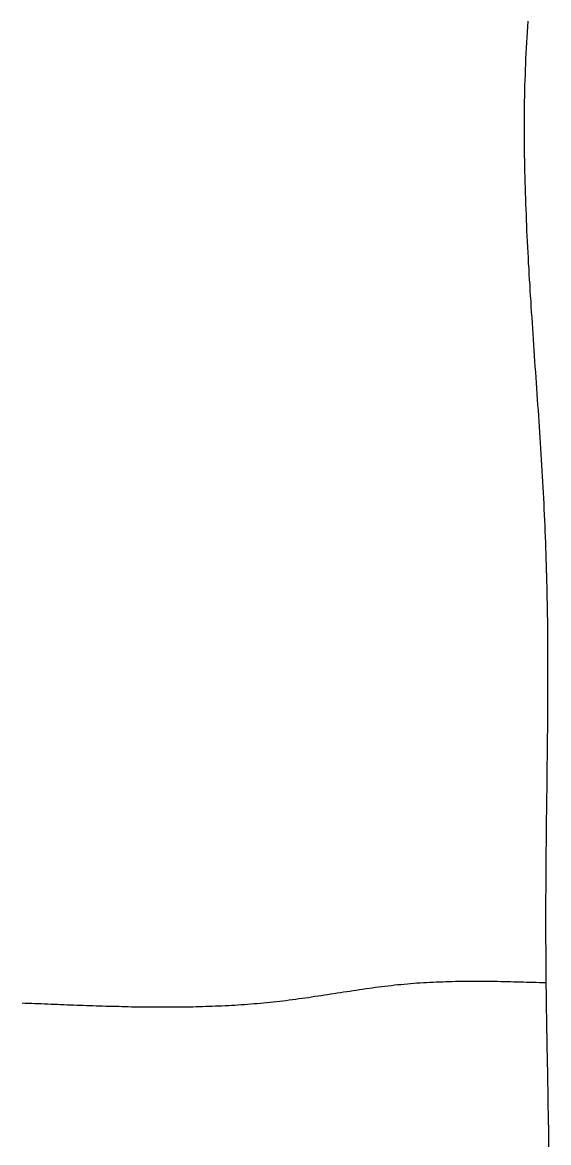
# Model space of a CAD drawing. Extents: x 443 to 1217, y -1921 to -677.
# Drawn here: x 539.77 to 544.32, y -1012.55 to -1002.88 of the extents above; entities that cross this region are included whole.
import ezdxf

# ---------------------------------------------------------------- set-up
doc = ezdxf.new("R2010")
doc.units = 0
doc.header["$MEASUREMENT"] = 0
doc.layers.add('1', color=7, linetype='CONTINUOUS')
doc.layers.add('3', color=8, linetype='CONTINUOUS')

msp = doc.modelspace()

# ---------------------------------------------------------------- linework, layer by layer
at = {"layer": '1', "color": 7}
for p, q in [((542.5728, -1011.2486), (542.6001, -1011.2454)), ((542.6001, -1011.2454), (542.6284, -1011.241)), ((542.6284, -1011.241), (542.6557, -1011.2367)), ((542.6557, -1011.2367), (542.6829, -1011.2323)), ((542.6829, -1011.2323), (542.7102, -1011.229)), ((542.7102, -1011.229), (542.7385, -1011.2247)), ((542.7385, -1011.2247), (542.7657, -1011.2203)), ((542.7657, -1011.2203), (542.793, -1011.217)), ((542.793, -1011.217), (542.8213, -1011.2127)), ((542.8213, -1011.2127), (542.8486, -1011.2094)), ((542.8486, -1011.2094), (542.8758, -1011.2061)), ((542.8758, -1011.2061), (542.9031, -1011.2029)), ((542.9031, -1011.2029), (542.9314, -1011.1996)), ((542.9314, -1011.1996), (542.9586, -1011.1963)), ((542.9586, -1011.1963), (542.9859, -1011.1931)), ((542.9859, -1011.1931), (543.0142, -1011.1898)), ((543.0142, -1011.1898), (543.0415, -1011.1876)), ((543.0415, -1011.1876), (543.0698, -1011.1854)), ((543.0698, -1011.1854), (543.097, -1011.1822)), ((543.097, -1011.1822), (543.1243, -1011.18)), ((543.1243, -1011.18), (543.1526, -1011.1778)), ((543.1526, -1011.1778), (543.1799, -1011.1756)), ((543.1799, -1011.1756), (543.2082, -1011.1745)), ((543.2082, -1011.1745), (543.2355, -1011.1724)), ((543.2355, -1011.1724), (543.2627, -1011.1713)), ((543.2627, -1011.1713), (543.291, -1011.1691)), ((543.291, -1011.1691), (543.3183, -1011.168)), ((543.3183, -1011.168), (543.3466, -1011.1669)), ((543.3466, -1011.1669), (543.3739, -1011.1658)), ((543.3739, -1011.1658), (543.4022, -1011.1647)), ((543.4022, -1011.1647), (543.4294, -1011.1636)), ((543.4294, -1011.1636), (543.4578, -1011.1625)), ((543.4578, -1011.1625), (543.485, -1011.1625)), ((543.485, -1011.1625), (543.5134, -1011.1615)), ((543.5134, -1011.1615), (543.5406, -1011.1615)), ((543.5406, -1011.1615), (543.5689, -1011.1604)), ((543.5689, -1011.1604), (543.5962, -1011.1604)), ((543.5962, -1011.1604), (543.6245, -1011.1604)), ((543.6245, -1011.1604), (543.6518, -1011.1604)), ((543.6518, -1011.1604), (543.6801, -1011.1604)), ((543.6801, -1011.1604), (543.7084, -1011.1604)), ((543.7084, -1011.1604), (543.7357, -1011.1604)), ((543.7357, -1011.1604), (543.764, -1011.1604)), ((543.764, -1011.1604), (543.7913, -1011.1604)), ((543.7913, -1011.1604), (543.8196, -1011.1615)), ((543.8196, -1011.1615), (543.8468, -1011.1615)), ((543.8468, -1011.1615), (543.8752, -1011.1615)), ((543.8752, -1011.1615), (543.9035, -1011.1625)), ((543.9035, -1011.1625), (543.9308, -1011.1625)), ((543.9308, -1011.1625), (543.9591, -1011.1636)), ((543.9591, -1011.1636), (543.9863, -1011.1636)), ((543.9863, -1011.1636), (544.0147, -1011.1647)), ((544.0147, -1011.1647), (544.043, -1011.1658)), ((544.043, -1011.1658), (544.0703, -1011.1658)), ((544.0703, -1011.1658), (544.0986, -1011.1669)), ((544.0986, -1011.1669), (544.1258, -1011.168)), ((544.1258, -1011.168), (544.1542, -1011.168)), ((544.1542, -1011.168), (544.1825, -1011.1691)), ((544.1825, -1011.1691), (544.2098, -1011.1702)), ((544.2098, -1011.1702), (544.2381, -1011.1713)), ((544.2381, -1011.1713), (544.2653, -1011.1713)), ((544.2653, -1011.1713), (544.2937, -1011.1724)), ((541.8557, -1011.3467), (541.883, -1011.3435)), ((541.883, -1011.3435), (541.9113, -1011.3413)), ((541.9113, -1011.3413), (541.9386, -1011.338)), ((541.9386, -1011.338), (541.9669, -1011.3358)), ((541.9669, -1011.3358), (541.9941, -1011.3326)), ((541.9941, -1011.3326), (542.0214, -1011.3293)), ((542.0214, -1011.3293), (542.0497, -1011.326)), ((542.0497, -1011.326), (542.077, -1011.3217)), ((542.077, -1011.3217), (542.1042, -1011.3184)), ((542.1042, -1011.3184), (542.1326, -1011.3151)), ((542.1326, -1011.3151), (542.1598, -1011.3108)), ((542.1598, -1011.3108), (542.187, -1011.3075)), ((542.187, -1011.3075), (542.2154, -1011.3031)), ((542.2154, -1011.3031), (542.2426, -1011.2999)), ((542.2426, -1011.2999), (542.2699, -1011.2955)), ((542.2699, -1011.2955), (542.2971, -1011.2911)), ((542.2971, -1011.2911), (542.3255, -1011.2868)), ((542.3255, -1011.2868), (542.3527, -1011.2835)), ((542.3527, -1011.2835), (542.3799, -1011.2792)), ((542.3799, -1011.2792), (542.4083, -1011.2748)), ((542.4083, -1011.2748), (542.4355, -1011.2704)), ((542.4355, -1011.2704), (542.4628, -1011.2661)), ((542.4628, -1011.2661), (542.49, -1011.2617)), ((542.49, -1011.2617), (542.5183, -1011.2574)), ((542.5183, -1011.2574), (542.5456, -1011.253)), ((542.5456, -1011.253), (542.5728, -1011.2486)), ((539.7687, -1011.3478), (539.796, -1011.3489)), ((539.796, -1011.3489), (539.8243, -1011.35)), ((539.8243, -1011.35), (539.8526, -1011.3511)), ((539.8526, -1011.3511), (539.8799, -1011.3522)), ((539.8799, -1011.3522), (539.9082, -1011.3533)), ((539.9082, -1011.3533), (539.9355, -1011.3544)), ((539.9355, -1011.3544), (539.9638, -1011.3554)), ((539.9638, -1011.3554), (539.991, -1011.3565)), ((539.991, -1011.3565), (540.0194, -1011.3576)), ((540.0194, -1011.3576), (540.0466, -1011.3587)), ((540.0466, -1011.3587), (540.075, -1011.3598)), ((540.075, -1011.3598), (540.1022, -1011.3609)), ((540.1022, -1011.3609), (540.1305, -1011.362)), ((540.1305, -1011.362), (540.1578, -1011.3631)), ((540.1578, -1011.3631), (540.1861, -1011.3642)), ((540.1861, -1011.3642), (540.2134, -1011.3653)), ((540.2134, -1011.3653), (540.2417, -1011.3663)), ((540.2417, -1011.3663), (540.269, -1011.3674)), ((540.269, -1011.3674), (540.2973, -1011.3685)), ((540.2973, -1011.3685), (540.3245, -1011.3696)), ((540.3245, -1011.3696), (540.3529, -1011.3696)), ((540.3529, -1011.3696), (540.3801, -1011.3707)), ((540.3801, -1011.3707), (540.4084, -1011.3718)), ((540.4084, -1011.3718), (540.4357, -1011.3729)), ((540.4357, -1011.3729), (540.464, -1011.374)), ((540.464, -1011.374), (540.4924, -1011.3751)), ((540.4924, -1011.3751), (540.5196, -1011.3751)), ((540.5196, -1011.3751), (540.5479, -1011.3761)), ((540.5479, -1011.3761), (540.5752, -1011.3772)), ((540.5752, -1011.3772), (540.6035, -1011.3772)), ((540.6035, -1011.3772), (540.6308, -1011.3783)), ((540.6308, -1011.3783), (540.6591, -1011.3794)), ((540.6591, -1011.3794), (540.6864, -1011.3794)), ((540.6864, -1011.3794), (540.7147, -1011.3805)), ((540.7147, -1011.3805), (540.743, -1011.3805)), ((540.743, -1011.3805), (540.7703, -1011.3805)), ((540.7703, -1011.3805), (540.7986, -1011.3816)), ((540.7986, -1011.3816), (540.8259, -1011.3816)), ((540.8259, -1011.3816), (540.8542, -1011.3816)), ((540.8542, -1011.3816), (540.8814, -1011.3827)), ((540.8814, -1011.3827), (540.9098, -1011.3827)), ((540.9098, -1011.3827), (540.9381, -1011.3827)), ((540.9381, -1011.3827), (540.9653, -1011.3827)), ((540.9653, -1011.3827), (540.9937, -1011.3827)), ((540.9937, -1011.3827), (541.0209, -1011.3827)), ((541.0209, -1011.3827), (541.0493, -1011.3827)), ((541.0493, -1011.3827), (541.0765, -1011.3827)), ((541.0765, -1011.3827), (541.1048, -1011.3827)), ((541.1048, -1011.3827), (541.1332, -1011.3827)), ((541.1332, -1011.3827), (541.1604, -1011.3816)), ((541.1604, -1011.3816), (541.1888, -1011.3816)), ((541.1888, -1011.3816), (541.216, -1011.3805)), ((541.216, -1011.3805), (541.2443, -1011.3805)), ((541.2443, -1011.3805), (541.2716, -1011.3794)), ((541.2716, -1011.3794), (541.2999, -1011.3794)), ((541.2999, -1011.3794), (541.3283, -1011.3783)), ((541.3283, -1011.3783), (541.3555, -1011.3772)), ((541.3555, -1011.3772), (541.3838, -1011.3761)), ((541.3838, -1011.3761), (541.4111, -1011.3751)), ((541.4111, -1011.3751), (541.4394, -1011.374)), ((541.4394, -1011.374), (541.4667, -1011.3729)), ((541.4667, -1011.3729), (541.495, -1011.3718)), ((541.495, -1011.3718), (541.5222, -1011.3707)), ((541.5222, -1011.3707), (541.5506, -1011.3696)), ((541.5506, -1011.3696), (541.5778, -1011.3674)), ((541.5778, -1011.3674), (541.6062, -1011.3663)), ((541.6062, -1011.3663), (541.6334, -1011.3642)), ((541.6334, -1011.3642), (541.6617, -1011.362)), ((541.6617, -1011.362), (541.689, -1011.3609)), ((541.689, -1011.3609), (541.7173, -1011.3587)), ((541.7173, -1011.3587), (541.7446, -1011.3565)), ((541.7446, -1011.3565), (541.7729, -1011.3544)), ((541.7729, -1011.3544), (541.8002, -1011.3522)), ((541.8002, -1011.3522), (541.8274, -1011.3489)), ((541.8274, -1011.3489), (541.8557, -1011.3467))]:
    msp.add_line(p, q, dxfattribs=at)
at = {"layer": '3', "color": 3}
for p, q in [((544.1346, -1002.9202), (544.1313, -1002.9671)), ((544.1378, -1002.8744), (544.1346, -1002.9202)), ((544.128, -1003.0128), (544.1258, -1003.0586)), ((544.1313, -1002.9671), (544.128, -1003.0128)), ((544.1226, -1003.1055), (544.1204, -1003.1512)), ((544.1258, -1003.0586), (544.1226, -1003.1055)), ((544.1182, -1003.197), (544.116, -1003.2439)), ((544.1204, -1003.1512), (544.1182, -1003.197)), ((544.1139, -1003.2896), (544.1128, -1003.3365)), ((544.116, -1003.2439), (544.1139, -1003.2896)), ((544.1106, -1003.3823), (544.1095, -1003.4291)), ((544.1128, -1003.3365), (544.1106, -1003.3823)), ((544.1084, -1003.4749), (544.1073, -1003.5218)), ((544.1095, -1003.4291), (544.1084, -1003.4749)), ((544.1073, -1003.5218), (544.1062, -1003.5676)), ((544.1062, -1003.5676), (544.1062, -1003.6144)), ((544.1062, -1003.6144), (544.1051, -1003.6602)), ((544.1051, -1003.6602), (544.1051, -1003.707)), ((544.1051, -1003.707), (544.1051, -1003.7528)), ((544.1051, -1003.7528), (544.1051, -1003.7997)), ((544.1051, -1003.7997), (544.1051, -1003.8455)), ((544.1051, -1003.8455), (544.1051, -1003.8923)), ((544.1051, -1003.8923), (544.1051, -1003.9381)), ((544.1051, -1003.9381), (544.1062, -1003.985)), ((544.1062, -1003.985), (544.1062, -1004.0318)), ((544.1062, -1004.0318), (544.1073, -1004.0776)), ((544.1073, -1004.0776), (544.1084, -1004.1245)), ((544.1084, -1004.1245), (544.1095, -1004.1713)), ((544.1095, -1004.1713), (544.1106, -1004.2171)), ((544.1106, -1004.2171), (544.1117, -1004.2639)), ((544.1117, -1004.2639), (544.1128, -1004.3108)), ((544.1128, -1004.3108), (544.1139, -1004.3566)), ((544.1139, -1004.3566), (544.116, -1004.4034)), ((544.116, -1004.4034), (544.1171, -1004.4503)), ((544.1171, -1004.4503), (544.1193, -1004.4972)), ((544.1193, -1004.4972), (544.1215, -1004.5429)), ((544.1215, -1004.5429), (544.1226, -1004.5898)), ((544.1226, -1004.5898), (544.1248, -1004.6367)), ((544.1248, -1004.6367), (544.1269, -1004.6835)), ((544.1269, -1004.6835), (544.1291, -1004.7304)), ((544.1291, -1004.7304), (544.1313, -1004.7762)), ((544.1313, -1004.7762), (544.1346, -1004.823)), ((544.1346, -1004.823), (544.1367, -1004.8699)), ((544.1367, -1004.8699), (544.1389, -1004.9168)), ((544.1389, -1004.9168), (544.1411, -1004.9636)), ((544.1411, -1004.9636), (544.1444, -1005.0105)), ((544.1444, -1005.0105), (544.1465, -1005.0573)), ((544.1465, -1005.0573), (544.1498, -1005.1042)), ((544.1498, -1005.1042), (544.1531, -1005.1511)), ((544.1531, -1005.1511), (544.1553, -1005.1979)), ((544.1553, -1005.1979), (544.1585, -1005.2448)), ((544.1585, -1005.2448), (544.1618, -1005.2917)), ((544.1618, -1005.2917), (544.164, -1005.3385)), ((544.164, -1005.3385), (544.1673, -1005.3854)), ((544.1673, -1005.3854), (544.1705, -1005.4322)), ((544.1705, -1005.4322), (544.1738, -1005.4791)), ((544.1738, -1005.4791), (544.1771, -1005.526)), ((544.1771, -1005.526), (544.1803, -1005.5728)), ((544.1803, -1005.5728), (544.1836, -1005.6197)), ((544.1836, -1005.6197), (544.1869, -1005.6666)), ((544.1869, -1005.6666), (544.1901, -1005.7134)), ((544.1901, -1005.7134), (544.1923, -1005.7614)), ((544.1923, -1005.7614), (544.1956, -1005.8082)), ((544.1956, -1005.8082), (544.1989, -1005.8551)), ((544.1989, -1005.8551), (544.2021, -1005.902)), ((544.2021, -1005.902), (544.2054, -1005.9488)), ((544.2054, -1005.9488), (544.2098, -1005.9968)), ((544.2098, -1005.9968), (544.213, -1006.0436)), ((544.213, -1006.0436), (544.2152, -1006.0905)), ((544.2152, -1006.0905), (544.2185, -1006.1384)), ((544.2185, -1006.1384), (544.2217, -1006.1853)), ((544.2217, -1006.1853), (544.225, -1006.2322)), ((544.225, -1006.2322), (544.2283, -1006.2801)), ((544.2283, -1006.2801), (544.2316, -1006.327)), ((544.2316, -1006.327), (544.2348, -1006.3749)), ((544.2348, -1006.3749), (544.2381, -1006.4218)), ((544.2381, -1006.4218), (544.2414, -1006.4687)), ((544.2414, -1006.4687), (544.2446, -1006.5166)), ((544.2446, -1006.5166), (544.2468, -1006.5635)), ((544.2468, -1006.5635), (544.2501, -1006.6114)), ((544.2501, -1006.6114), (544.2534, -1006.6583)), ((544.2534, -1006.6583), (544.2555, -1006.7062)), ((544.2555, -1006.7062), (544.2588, -1006.7542)), ((544.2588, -1006.7542), (544.261, -1006.8011)), ((544.261, -1006.8011), (544.2642, -1006.849)), ((544.2642, -1006.849), (544.2664, -1006.897)), ((544.2664, -1006.897), (544.2697, -1006.9438)), ((544.2697, -1006.9438), (544.2719, -1006.9918)), ((544.2719, -1006.9918), (544.2741, -1007.0397)), ((544.2741, -1007.0397), (544.2762, -1007.0866)), ((544.2762, -1007.0866), (544.2795, -1007.1345)), ((544.2795, -1007.1345), (544.2817, -1007.1825)), ((544.2817, -1007.1825), (544.2828, -1007.2305)), ((544.2828, -1007.2305), (544.285, -1007.2773)), ((544.285, -1007.2773), (544.2871, -1007.3253)), ((544.2871, -1007.3253), (544.2893, -1007.3732)), ((544.2893, -1007.3732), (544.2904, -1007.4212)), ((544.2904, -1007.4212), (544.2926, -1007.4691)), ((544.2926, -1007.4691), (544.2937, -1007.5171)), ((544.2937, -1007.5171), (544.2959, -1007.565)), ((544.2959, -1007.565), (544.2969, -1007.613)), ((544.2969, -1007.613), (544.298, -1007.6609)), ((544.298, -1007.6609), (544.2991, -1007.7089)), ((544.2991, -1007.7089), (544.3002, -1007.7568)), ((544.3002, -1007.7568), (544.3013, -1007.8048)), ((544.3013, -1007.8048), (544.3024, -1007.8527)), ((544.3024, -1007.8527), (544.3035, -1007.9007)), ((544.3035, -1007.9007), (544.3035, -1007.9486)), ((544.3035, -1007.9486), (544.3046, -1007.9966)), ((544.3046, -1007.9966), (544.3057, -1008.0446)), ((544.3057, -1008.0446), (544.3057, -1008.0925)), ((544.3057, -1008.0925), (544.3057, -1008.1405)), ((544.3057, -1008.1405), (544.3068, -1008.1884)), ((544.3068, -1008.1884), (544.3068, -1008.2364)), ((544.3068, -1008.2364), (544.3068, -1008.2843)), ((544.3068, -1008.2843), (544.3078, -1008.3323)), ((544.3078, -1008.3323), (544.3078, -1008.3791)), ((544.3078, -1008.3791), (544.3078, -1008.4271)), ((544.3078, -1008.4271), (544.3078, -1008.475)), ((544.3078, -1008.475), (544.3078, -1008.523)), ((544.3078, -1008.523), (544.3078, -1008.5709)), ((544.3078, -1008.5709), (544.3078, -1008.6189)), ((544.3078, -1008.6189), (544.3078, -1008.6658)), ((544.3078, -1008.7137), (544.3068, -1008.7617)), ((544.3078, -1008.6658), (544.3078, -1008.7137)), ((544.3068, -1008.7617), (544.3068, -1008.8085)), ((544.3068, -1008.8085), (544.3068, -1008.8565)), ((544.3068, -1008.9044), (544.3057, -1008.9513)), ((544.3068, -1008.8565), (544.3068, -1008.9044)), ((544.3057, -1008.9992), (544.3046, -1009.0461)), ((544.3057, -1008.9513), (544.3057, -1008.9992)), ((544.3046, -1009.0461), (544.3046, -1009.093)), ((544.3046, -1009.093), (544.3046, -1009.1409)), ((544.3046, -1009.1409), (544.3035, -1009.1878)), ((544.3035, -1009.1878), (544.3035, -1009.2346)), ((544.3035, -1009.2346), (544.3024, -1009.2815)), ((544.3024, -1009.2815), (544.3024, -1009.3284)), ((544.3024, -1009.3284), (544.3013, -1009.3752)), ((544.3013, -1009.3752), (544.3013, -1009.4221)), ((544.3013, -1009.4221), (544.3002, -1009.469)), ((544.3002, -1009.469), (544.3002, -1009.5158)), ((544.3002, -1009.5158), (544.2991, -1009.5627)), ((544.2991, -1009.5627), (544.2991, -1009.6085)), ((544.2991, -1009.6085), (544.298, -1009.6553)), ((544.298, -1009.6553), (544.298, -1009.7011)), ((544.2969, -1009.7937), (544.2959, -1009.8395)), ((544.298, -1009.7011), (544.2969, -1009.7479)), ((544.2969, -1009.7479), (544.2969, -1009.7937)), ((544.2959, -1009.8853), (544.2948, -1009.931)), ((544.2959, -1009.8395), (544.2959, -1009.8853)), ((544.2948, -1009.9768), (544.2937, -1010.0226)), ((544.2948, -1009.931), (544.2948, -1009.9768)), ((544.2937, -1010.0684), (544.2926, -1010.1141)), ((544.2937, -1010.0226), (544.2937, -1010.0684)), ((544.2926, -1010.1141), (544.2926, -1010.1588)), ((544.2926, -1010.1588), (544.2926, -1010.2046)), ((544.2926, -1010.2046), (544.2915, -1010.2493)), ((544.2915, -1010.2493), (544.2915, -1010.294)), ((544.2915, -1010.294), (544.2915, -1010.3397)), ((544.2915, -1010.3397), (544.2915, -1010.3844)), ((544.2915, -1010.3844), (544.2904, -1010.428)), ((544.2904, -1010.428), (544.2904, -1010.4727)), ((544.2904, -1010.4727), (544.2904, -1010.5174)), ((544.2904, -1010.5174), (544.2904, -1010.561)), ((544.2904, -1010.561), (544.2904, -1010.6056)), ((544.2904, -1010.6056), (544.2904, -1010.6492)), ((544.2904, -1010.6492), (544.2904, -1010.6928)), ((544.2904, -1010.6928), (544.2904, -1010.7364)), ((544.2904, -1010.7364), (544.2904, -1010.78)), ((544.2904, -1010.78), (544.2904, -1010.8236)), ((544.2904, -1010.8236), (544.2915, -1010.8672)), ((544.2915, -1010.8672), (544.2915, -1010.9108)), ((544.2915, -1010.9108), (544.2915, -1010.9533)), ((544.2915, -1010.9533), (544.2926, -1010.9969)), ((544.2926, -1010.9969), (544.2926, -1011.0394)), ((544.2926, -1011.0394), (544.2926, -1011.0819)), ((544.2926, -1011.0819), (544.2937, -1011.1244)), ((544.2937, -1011.1244), (544.2937, -1011.1669)), ((544.2937, -1011.1669), (544.2937, -1011.2105)), ((544.2937, -1011.2105), (544.2948, -1011.2519)), ((544.2948, -1011.2519), (544.2948, -1011.2944)), ((544.2948, -1011.2944), (544.2959, -1011.3369)), ((544.2959, -1011.3369), (544.2969, -1011.3794)), ((544.2969, -1011.3794), (544.2969, -1011.4219)), ((544.2969, -1011.4219), (544.298, -1011.4633)), ((544.298, -1011.4633), (544.298, -1011.5058)), ((544.298, -1011.5058), (544.2991, -1011.5473)), ((544.2991, -1011.5473), (544.2991, -1011.5898)), ((544.2991, -1011.5898), (544.3002, -1011.6312)), ((544.3002, -1011.6312), (544.3013, -1011.6726)), ((544.3013, -1011.6726), (544.3013, -1011.7151)), ((544.3013, -1011.7151), (544.3024, -1011.7565)), ((544.3024, -1011.7565), (544.3035, -1011.7979)), ((544.3035, -1011.7979), (544.3035, -1011.8404)), ((544.3035, -1011.8404), (544.3046, -1011.8818)), ((544.3046, -1011.8818), (544.3057, -1011.9232)), ((544.3057, -1011.9232), (544.3057, -1011.9647)), ((544.3057, -1011.9647), (544.3068, -1012.0061)), ((544.3068, -1012.0061), (544.3078, -1012.0486)), ((544.3078, -1012.0486), (544.3089, -1012.09)), ((544.3089, -1012.09), (544.3089, -1012.1314)), ((544.3089, -1012.1314), (544.31, -1012.1728)), ((544.31, -1012.1728), (544.3111, -1012.2142)), ((544.3111, -1012.2142), (544.3111, -1012.2556)), ((544.3111, -1012.2556), (544.3122, -1012.2971)), ((544.3122, -1012.2971), (544.3133, -1012.3385)), ((544.3133, -1012.3385), (544.3133, -1012.381)), ((544.3133, -1012.381), (544.3144, -1012.4224)), ((544.3144, -1012.4224), (544.3144, -1012.4638)), ((544.3144, -1012.4638), (544.3155, -1012.5052)), ((544.3155, -1012.5052), (544.3166, -1012.5477)), ((544.3166, -1012.5477), (544.3166, -1012.5891))]:
    msp.add_line(p, q, dxfattribs=at)

doc.saveas('drawing.dxf')
